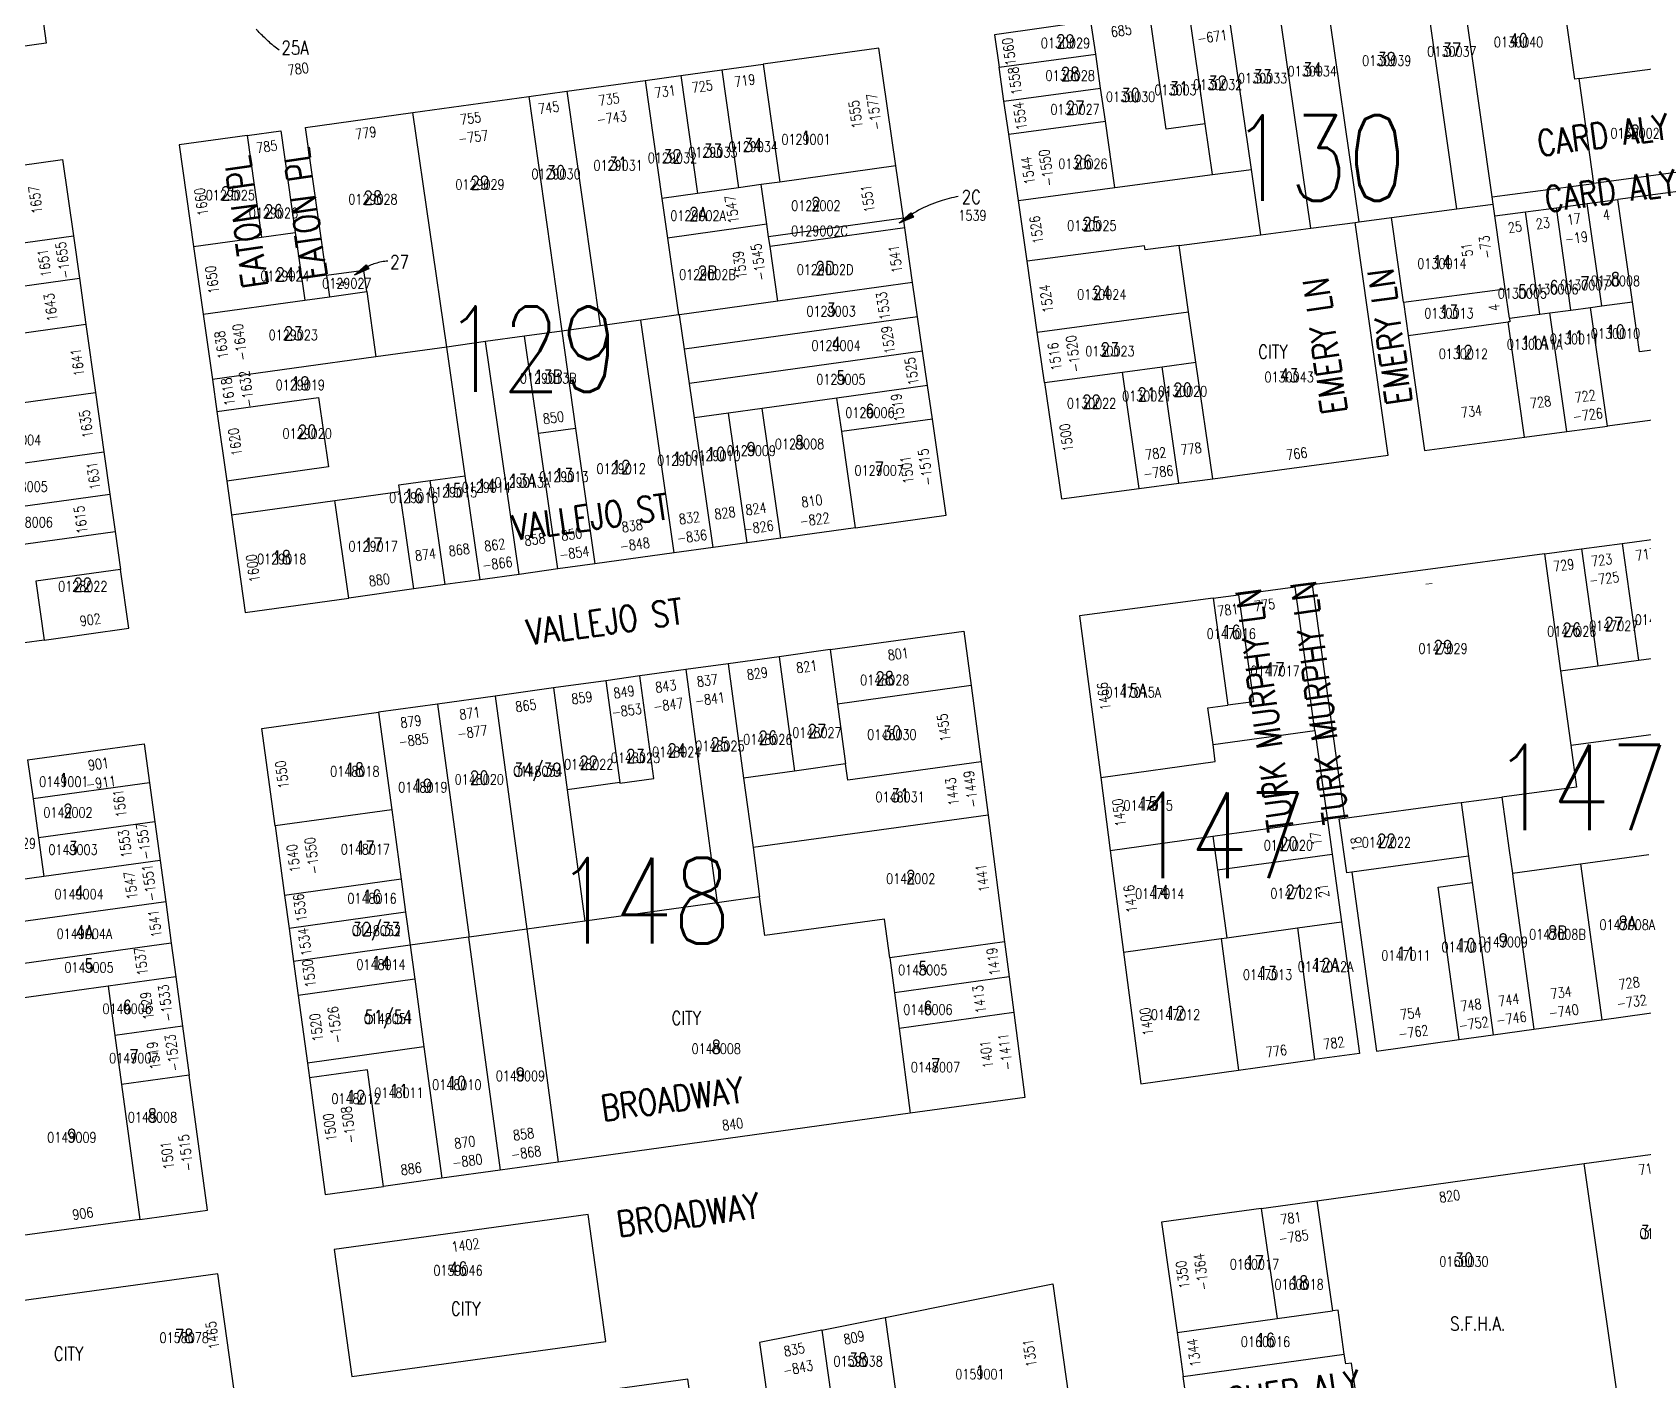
# Model space of a CAD drawing. Header units: feet. Extents: x 6006802 to 6013716, y 2117102 to 2120191.
# Drawn here: x 6009145 to 6010087, y 2118325 to 2119113 of the extents above; entities that cross this region are included whole.
import ezdxf
from ezdxf.enums import TextEntityAlignment as Align

# ---------------------------------------------------------------- set-up
doc = ezdxf.new("R2010")
doc.units = ezdxf.units.FT
doc.header["$LTSCALE"] = 100
doc.header["$MEASUREMENT"] = 0
doc.layers.get('0').update_dxf_attribs({"linetype": 'CONTINUOUS'})
for name, color, linetype in [('ADDRESS', 1, 'CONTINUOUS'), ('BLKLOT', 2, 'CONTINUOUS'), ('BLOCK_NUMBERS', 3, 'CONTINUOUS'), ('LEADER', 7, 'CONTINUOUS'), ('LOT_LINES', 4, 'CONTINUOUS'), ('LOT_NUMBERS', 7, 'CONTINUOUS'), ('ROW', 6, 'CONTINUOUS'), ('ST_NAME_IN_BLK', 7, 'CONTINUOUS'), ('ST_NAME_IN_ST', 6, 'CONTINUOUS')]:
    doc.layers.add(name, color=color, linetype=linetype)
doc.styles.add('ADDTXT', font='ROMANS.shx', dxfattribs={"width": 0.8, "height": 6})
doc.styles.add('BLKLOT', font='ROMANS.shx', dxfattribs={"width": 0.8, "height": 6})
doc.styles.add('BLOCK_NO', font='ROMANS.shx', dxfattribs={"width": 0.8, "height": 50})
doc.styles.add('LOT_NO', font='ROMANS.shx', dxfattribs={"width": 0.8, "height": 8})
doc.styles.add('SI', font='ROMANS.shx', dxfattribs={"width": 0.8, "height": 15})

# ---------------------------------------------------------------- blocks, each defined once
blk = doc.blocks.new('ARR')
for points in [[(0, 0), (1.5, -9), (-1.5, -9)], [(0, -1.22), (1.26, -8.8), (-1.26, -8.8)], [(0, -2.43), (1.03, -8.6), (-1.03, -8.6)], [(0, -3.65), (0.79, -8.4), (-0.79, -8.4)], [(0, -4.87), (0.56, -8.2), (-0.56, -8.2)], [(0, -6.08), (0.32, -8), (-0.32, -8)], [(0, -7.3), (0.08, -7.8), (-0.08, -7.8)]]:
    blk.add_lwpolyline(points, close=True)

msp = doc.modelspace()

# ---------------------------------------------------------------- linework, layer by layer
at = {"layer": 'LEADER'}
for points in [[(6009289.05, 2119102.78, -0.009738), (6009285.94, 2119105.02, -0.023532), (6009284.72, 2119106.04, -0.006198), (6009279.18, 2119111.2, -0.013251), (6009276.68, 2119113.71, -0.014604), (6009275.49, 2119115.05, -0.011946)], [(6009686.05, 2119017.12, 0.018129), (6009680.65, 2119015.98, 0.018129), (6009675.35, 2119014.45, 0.044816), (6009662.85, 2119009.06, 0.044816), (6009651.51, 2119001.53)], [(6009352.55, 2118979.35, 0.028611), (6009348.86, 2118978.88, 0.028611), (6009345.24, 2118977.98, 0.053849), (6009338.82, 2118975.21, 0.053849), (6009333.14, 2118971.13)]]:
    msp.add_lwpolyline(points, format="xyb", dxfattribs=at)
at = {"layer": 'LOT_LINES'}
for points in [[(6010048.94, 2119086.04), (6010046.46, 2119085.71), (6010036.19, 2119158.09)], [(6009977.44, 2119009.89), (6009957.96, 2119147.06)], [(6009998.16, 2119016.89), (6009979.25, 2119150.06)], [(6009892.2, 2118998.59), (6009872.52, 2119135.01)], [(6009920.46, 2119002.29), (6009900.74, 2119138.99)], [(6009830.43, 2119059.64), (6009820.62, 2119127.69)], [(6009857.43, 2119032.97), (6009843.31, 2119130.89)], [(6009766.39, 2119100.27), (6009763.6, 2119119.64)], [(6009830.43, 2119059.64), (6009807.6, 2119056.59), (6009797.81, 2119124.47)], [(6009709.89, 2119092.73), (6009766.39, 2119100.27)], [(6009769.25, 2119080.48), (6009766.39, 2119100.27)], [(6009523.84, 2119087.86), (6009533.58, 2119018.89)], [(6009547.87, 2119091.18), (6009557.6, 2119022.22)], [(6009571.89, 2119094.5), (6009581.62, 2119025.55)], [(6010048.94, 2119086.04), (6010125.76, 2119096.29)], [(6009457.23, 2119078.65), (6009476.58, 2118941.57)], [(6009503.04, 2119084.98), (6009512.78, 2119016)], [(6009712.74, 2119072.94), (6009769.25, 2119080.48)], [(6009772.03, 2119061.17), (6009769.25, 2119080.48)], [(6010057.63, 2119024.82), (6010048.94, 2119086.04)], [(6009434.94, 2119075.57), (6009454.29, 2118938.48)], [(6009386.94, 2118929.13), (6009367.17, 2119066.2)], [(6009715.53, 2119053.63), (6009772.03, 2119061.17)], [(6009777.63, 2119022.32), (6009772.03, 2119061.17)], [(6009834.71, 2119029.94), (6009830.43, 2119059.64)], [(6009270.26, 2119052.8), (6009278.64, 2118993.39)], [(6009649.52, 2119034.97), (6009581.62, 2119025.55)], [(6009834.71, 2119029.94), (6009857.43, 2119032.97)], [(6009862.95, 2118994.76), (6009857.43, 2119032.97)], [(6009557.6, 2119022.22), (6009533.58, 2119018.89)], [(6009570.77, 2119024.05), (6009557.6, 2119022.22)], [(6009581.62, 2119025.55), (6009570.77, 2119024.05)], [(6009574.11, 2119000.87), (6009570.77, 2119024.05)], [(6009721.13, 2119014.78), (6009777.63, 2119022.32)], [(6009777.63, 2119022.32), (6009834.71, 2119029.94)], [(6009533.58, 2119018.89), (6009512.78, 2119016)], [(6009512.78, 2119016), (6009516.05, 2118992.81)], [(6009977.44, 2119009.89), (6009998.75, 2119012.74)], [(6010062.26, 2118953.11), (6010053.75, 2119013.02)], [(6010080.1, 2118955.5), (6010071.6, 2119015.4)], [(6009653.92, 2119004.46), (6009575.17, 2118993.53)], [(6009939.27, 2119004.8), (6009977.44, 2119009.89)], [(6010005.78, 2118963.22), (6009999.73, 2119005.81)], [(6010026.08, 2118948.29), (6010017.57, 2119008.19)], [(6010044.17, 2118950.7), (6010035.66, 2119010.6)], [(6009032.52, 2118975.15), (6009168.71, 2118994.15)], [(6009239.02, 2118987.91), (6009278.64, 2118993.39)], [(6009278.64, 2118993.39), (6009298.45, 2118996.13)], [(6009574.11, 2119000.87), (6009516.05, 2118992.81)], [(6009575.17, 2118993.53), (6009574.11, 2119000.87)], [(6009575.99, 2118987.84), (6009575.17, 2118993.53)], [(6009654.74, 2118998.77), (6009575.99, 2118987.84)], [(6009815.1, 2118988.5), (6009862.95, 2118994.76)], [(6009862.95, 2118994.76), (6009892.2, 2118998.59)], [(6009892.2, 2118998.59), (6009917.96, 2119001.96)], [(6009516.05, 2118992.81), (6009522.39, 2118947.93)], [(6009580.58, 2118956), (6009575.99, 2118987.84)], [(6009815.1, 2118988.5), (6009795.26, 2118985.91), (6009794.91, 2118988.38), (6009726.24, 2118979.4)], [(6009820.7, 2118949.63), (6009815.1, 2118988.5)], [(6009110.79, 2118960.83), (6009172.2, 2118969.4)], [(6009340.2, 2118961.52), (6009338.45, 2118973.9), (6009316.66, 2118970.88)], [(6009659.33, 2118966.93), (6009580.58, 2118956)], [(6009176.02, 2118942.3), (6009114.62, 2118933.73), (6009110.79, 2118960.83)], [(6009244.61, 2118948.3), (6009304.04, 2118956.52)], [(6009318.41, 2118958.51), (6009340.2, 2118961.52)], [(6009340.2, 2118961.52), (6009345.58, 2118923.39)], [(6009580.58, 2118956), (6009523.13, 2118948.03)], [(6009946.3, 2118955.28), (6010005.78, 2118963.22)], [(6010008.24, 2118945.91), (6010005.78, 2118963.22)], [(6009062.76, 2118954.13), (6009072.19, 2118887.29), (6009181.63, 2118902.56)], [(6009522.39, 2118947.93), (6009500.35, 2118944.87)], [(6009523.13, 2118948.03), (6009522.39, 2118947.93)], [(6009526.04, 2118927.9), (6009523.13, 2118948.03)], [(6009662.23, 2118946.8), (6009526.04, 2118927.9)], [(6009732.23, 2118937.83), (6009820.7, 2118949.63)], [(6009824.95, 2118920.19), (6009820.7, 2118949.63)], [(6010008.24, 2118945.91), (6010026.08, 2118948.29)], [(6010026.08, 2118948.29), (6010031.87, 2118949.06)], [(6010031.87, 2118949.06), (6010044.17, 2118950.7)], [(6010041.71, 2118879.75), (6010031.87, 2118949.06)], [(6010044.17, 2118950.7), (6010055.68, 2118952.24)], [(6010055.68, 2118952.24), (6010062.26, 2118953.11)], [(6010065.52, 2118882.93), (6010055.68, 2118952.24)], [(6010062.26, 2118953.11), (6010080.1, 2118955.5)], [(6010148.68, 2118934.88), (6010084.25, 2118926.29), (6010080.1, 2118955.5)], [(6009454.29, 2118938.48), (6009432.34, 2118935.43)], [(6009476.58, 2118941.57), (6009454.29, 2118938.48)], [(6009454.29, 2118938.48), (6009462.33, 2118881.54)], [(6009500.35, 2118944.87), (6009476.58, 2118941.57)], [(6009519.98, 2118808.77), (6009500.35, 2118944.87)], [(6009949.05, 2118935.93), (6010007.41, 2118943.78)], [(6010008.24, 2118945.91), (6010008.52, 2118943.92), (6010007.41, 2118943.78)], [(6010016.97, 2118876.45), (6010007.41, 2118943.78)], [(6009386.94, 2118929.13), (6009345.58, 2118923.39)], [(6009409.64, 2118932.28), (6009386.94, 2118929.13)], [(6009397.79, 2118853.89), (6009386.94, 2118929.13)], [(6009432.34, 2118935.43), (6009409.64, 2118932.28)], [(6009429.27, 2118796.18), (6009409.64, 2118932.28)], [(6009440.54, 2118878.52), (6009432.34, 2118935.43)], [(6009528.94, 2118907.78), (6009526.04, 2118927.9)], [(6009345.58, 2118923.39), (6009250, 2118910.13)], [(6009665.14, 2118926.68), (6009528.94, 2118907.78)], [(6009805.12, 2118917.54), (6009824.95, 2118920.19)], [(6009834.77, 2118852.14), (6009824.95, 2118920.19)], [(6009736.48, 2118908.38), (6009781.95, 2118914.45)], [(6009781.95, 2118914.45), (6009805.12, 2118917.54)], [(6009791.77, 2118846.4), (6009781.95, 2118914.45)], [(6009814.94, 2118849.49), (6009805.12, 2118917.54)], [(6009252.64, 2118891.37), (6009312.08, 2118899.59), (6009317.81, 2118858.99), (6009258.37, 2118850.77)], [(6009531.84, 2118887.65), (6009528.94, 2118907.78)], [(6009615.05, 2118899.2), (6009571.46, 2118893.15)], [(6009668.04, 2118906.55), (6009615.05, 2118899.2)], [(6009617.87, 2118879.65), (6009615.05, 2118899.2)], [(6009551.65, 2118890.4), (6009531.84, 2118887.65)], [(6009571.46, 2118893.15), (6009551.65, 2118890.4)], [(6009562.57, 2118814.68), (6009551.65, 2118890.4)], [(6009582.38, 2118817.43), (6009571.46, 2118893.15)], [(6009462.33, 2118881.54), (6009440.54, 2118878.52)], [(6009462.33, 2118881.54), (6009473.51, 2118802.32)], [(6009542.76, 2118811.94), (6009531.84, 2118887.65)], [(6009670.86, 2118887), (6009617.87, 2118879.65)], [(6009451.97, 2118799.34), (6009440.54, 2118878.52)], [(6009625.97, 2118823.48), (6009617.87, 2118879.65)], [(6009102.34, 2118856.16), (6009186.52, 2118867.9)], [(6009377.23, 2118851.05), (6009397.79, 2118853.89)], [(6009406.57, 2118793.03), (6009397.79, 2118853.89)], [(6009123.76, 2118811.69), (6009120.69, 2118833.48), (6009190.02, 2118843.15)], [(6009321.59, 2118839.32), (6009359.52, 2118844.56)], [(6009359.52, 2118844.56), (6009358.95, 2118848.52), (6009377.23, 2118851.05)], [(6009367.73, 2118787.65), (6009359.52, 2118844.56)], [(6009386.01, 2118790.18), (6009377.23, 2118851.05)], [(6009261.17, 2118830.97), (6009321.59, 2118839.32)], [(6009329.8, 2118782.38), (6009321.59, 2118839.32)], [(6009123.76, 2118811.69), (6009193.09, 2118821.36)], [(6010028.64, 2118808.14), (6010038.04, 2118739.89)], [(6010050.44, 2118811.05), (6010059.85, 2118742.8)], [(6010074.23, 2118814.23), (6010083.64, 2118745.97)], [(6009196.24, 2118799.09), (6009146.72, 2118792.18), (6009151.57, 2118757.82)], [(6009835.05, 2118782.31), (6009843.68, 2118719.7)], [(6009849.92, 2118784.29), (6009858.53, 2118721.76), (6009843.68, 2118719.7)], [(6009611.07, 2118752.22), (6009615.39, 2118720.31)], [(6010083.64, 2118745.97), (6010109.41, 2118749.41)], [(6009526.68, 2118740.51), (6009545.15, 2118604.25)], [(6009551.44, 2118743.94), (6009560.51, 2118677.05)], [(6009581.25, 2118748.08), (6009590.32, 2118681.19)], [(6010038.04, 2118739.89), (6010059.85, 2118742.8)], [(6010038.04, 2118739.89), (6010044.04, 2118696.3)], [(6010059.85, 2118742.8), (6010083.64, 2118745.97)], [(6009449.32, 2118729.77), (6009457.38, 2118670.31)], [(6009480.02, 2118734.03), (6009488.08, 2118674.58)], [(6009488.08, 2118674.58), (6009488.15, 2118674.08), (6009507.96, 2118676.83), (6009499.83, 2118736.78)], [(6009693.49, 2118731.15), (6009615.39, 2118720.31)], [(6009381.57, 2118720.37), (6009400.04, 2118584.11)], [(6009415.24, 2118725.04), (6009433.72, 2118588.79)], [(6009615.39, 2118720.31), (6009620.14, 2118685.33)], [(6009347.1, 2118715.59), (6009354.82, 2118658.61)], [(6009834.94, 2118696.68), (6009831.97, 2118718.08), (6009843.68, 2118719.7)], [(6010044.04, 2118696.3), (6010180.44, 2118714.5)], [(6009834.94, 2118696.68), (6009894.56, 2118704.95)], [(6009769.27, 2118677.48), (6009836.23, 2118686.77), (6009834.94, 2118696.68)], [(6010044.04, 2118696.3), (6010047.41, 2118671.83), (6010003.8, 2118666.01)], [(6009141.92, 2118687.69), (6009145.1, 2118664.94)], [(6009620.14, 2118685.33), (6009590.32, 2118681.19)], [(6009699.32, 2118686.63), (6009621.43, 2118675.82), (6009620.14, 2118685.33)], [(6009213.24, 2118674.35), (6009145.1, 2118664.94)], [(6009488.08, 2118674.58), (6009457.38, 2118670.31)], [(6009590.32, 2118681.19), (6009560.51, 2118677.05)], [(6009560.51, 2118677.05), (6009566.02, 2118636.43)], [(6009145.1, 2118664.94), (6009148.29, 2118642.19)], [(6009457.38, 2118670.31), (6009467.79, 2118593.52)], [(6009980.01, 2118662.83), (6010003.8, 2118666.01)], [(6010003.8, 2118666.01), (6010008.11, 2118634.71), (6010009.94, 2118621.41)], [(6009354.82, 2118658.61), (6009286.67, 2118649.15)], [(6009354.82, 2118658.61), (6009360.33, 2118617.98)], [(6009703.4, 2118655.49), (6009566.02, 2118636.43)], [(6009911.72, 2118653.72), (6009977.93, 2118662.56), (6009980.01, 2118662.83)], [(6009980.01, 2118662.83), (6009984.34, 2118631.42)], [(6009216.33, 2118651.59), (6009148.29, 2118642.19)], [(6009834.84, 2118643.16), (6009901.8, 2118652.45)], [(6009148.29, 2118642.19), (6009151.46, 2118619.55)], [(6009566.02, 2118636.43), (6009569.91, 2118607.69)], [(6009774.86, 2118634.84), (6009834.84, 2118643.16)], [(6009834.84, 2118643.16), (6009837.57, 2118623.35)], [(6009219.4, 2118628.93), (6009151.46, 2118619.55)], [(6009837.57, 2118623.35), (6009904.53, 2118632.64)], [(6009984.34, 2118631.42), (6009916.08, 2118622.02)], [(6009984.34, 2118631.42), (6009986.46, 2118615.98)], [(6010009.94, 2118621.41), (6010049.76, 2118626.94)], [(6010049.76, 2118626.94), (6010089.78, 2118632.49)], [(6010049.76, 2118626.94), (6010062.32, 2118535.8)], [(6009151.46, 2118619.55), (6009120.46, 2118615.27)], [(6009360.33, 2118617.98), (6009292.18, 2118608.52)], [(6009360.33, 2118617.98), (6009362.95, 2118598.65)], [(6009837.57, 2118623.35), (6009843.02, 2118583.72)], [(6010009.94, 2118621.41), (6010010.24, 2118619.26), (6010022.5, 2118530.27)], [(6009569.91, 2118607.69), (6009545.15, 2118604.25)], [(6009645.95, 2118572), (6009642.98, 2118594.69), (6009572.99, 2118584.98), (6009569.91, 2118607.69)], [(6009978.91, 2118524.23), (6009966.65, 2118613.25), (6009986.46, 2118615.98)], [(6009986.46, 2118615.98), (6009998.72, 2118526.98)], [(6009222.68, 2118604.72), (6009123.85, 2118591.07)], [(6009362.95, 2118598.65), (6009294.8, 2118589.2)], [(6009362.95, 2118598.65), (6009365.57, 2118579.33)], [(6009545.15, 2118604.25), (6009467.79, 2118593.52)], [(6009433.72, 2118588.79), (6009400.04, 2118584.11)], [(6009467.79, 2118593.52), (6009433.72, 2118588.79)], [(6009433.72, 2118588.79), (6009452.19, 2118452.53)], [(6009843.02, 2118583.72), (6009884.28, 2118589.45)], [(6009884.28, 2118589.45), (6009909.98, 2118593.01)], [(6009884.28, 2118589.45), (6009894.35, 2118512.5)], [(6009225.95, 2118580.64), (6009127.22, 2118567.01)], [(6009365.57, 2118579.33), (6009297.42, 2118569.87)], [(6009399.64, 2118584.06), (6009365.57, 2118579.33)], [(6009365.57, 2118579.33), (6009368.26, 2118559.51)], [(6009400.04, 2118584.11), (6009399.64, 2118584.06)], [(6009399.64, 2118584.06), (6009418.12, 2118447.81)], [(6009713.11, 2118581.32), (6009645.95, 2118572)], [(6009782.65, 2118575.35), (6009839.7, 2118583.26)], [(6009839.7, 2118583.26), (6009843.02, 2118583.72)], [(6009839.7, 2118583.26), (6009849.78, 2118506.32)], [(6009645.95, 2118572), (6009648.64, 2118551.48)], [(6009228.63, 2118560.86), (6009189.01, 2118555.39)], [(6009715.8, 2118560.8), (6009648.64, 2118551.48)], [(6009189.01, 2118555.39), (6009129.99, 2118547.24)], [(6009189.01, 2118555.39), (6009192.9, 2118526.65)], [(6009368.26, 2118559.51), (6009300.11, 2118550.06)], [(6009368.26, 2118559.51), (6009373.63, 2118519.88)], [(6009648.64, 2118551.48), (6009651.37, 2118530.65)], [(6009232.53, 2118532.12), (6009192.9, 2118526.65)], [(6009718.53, 2118539.97), (6009651.37, 2118530.65)], [(6009192.9, 2118526.65), (6009196.8, 2118497.91)], [(6009651.37, 2118530.65), (6009657.86, 2118481.08)], [(6009373.63, 2118519.88), (6009305.48, 2118510.42)], [(6009373.63, 2118519.88), (6009384.04, 2118443.08)], [(6009349.97, 2118438.35), (6009340.73, 2118506.53), (6009306.65, 2118501.8)], [(6009236.42, 2118503.38), (6009196.8, 2118497.91)], [(6009196.8, 2118497.91), (6009207.5, 2118419.01)], [(6010140.89, 2118289.34), (6010076.51, 2118280.41), (6010051.94, 2118451.65)], [(6009895.57, 2118429.96), (6009904.75, 2118365.61)], [(6009863.18, 2118425.47), (6009872.36, 2118361.12)], [(6009872.36, 2118361.12), (6009904.75, 2118365.61)], [(6009911.68, 2118340.33), (6009908.01, 2118366.07), (6009904.75, 2118365.61)], [(6009606.19, 2118354.34), (6009613.5, 2118303.07)], [(6009643.22, 2118361.75), (6009651.7, 2118302.26)], [(6009813.91, 2118353.02), (6009872.36, 2118361.12)], [(6009817.58, 2118327.28), (6009911.68, 2118340.33)], [(6009921.66, 2118295.14), (6009915.97, 2118335.07), (6009912.5, 2118334.59), (6009911.68, 2118340.33)]]:
    msp.add_lwpolyline(points, dxfattribs=at)
at = {"layer": 'ROW'}
for points in [[(6009148.17, 2119140.85), (6009152.83, 2119106.79), (6009105.07, 2119100.13)], [(6009763.6, 2119119.64), (6009707.16, 2119111.68), (6009709.89, 2119092.73)], [(6009649.52, 2119034.97), (6009639.58, 2119103.86), (6009571.89, 2119094.5)], [(6009503.04, 2119084.98), (6009523.84, 2119087.86)], [(6009523.84, 2119087.86), (6009547.87, 2119091.18)], [(6009547.87, 2119091.18), (6009571.89, 2119094.5)], [(6009712.74, 2119072.94), (6009709.89, 2119092.73)], [(6010125.76, 2119096.29), (6010134.45, 2119035.07), (6010057.63, 2119024.82)], [(6009434.94, 2119075.57), (6009457.23, 2119078.65)], [(6009457.23, 2119078.65), (6009503.04, 2119084.98)], [(6009367.17, 2119066.2), (6009434.94, 2119075.57)], [(6009715.53, 2119053.63), (6009712.74, 2119072.94)], [(6009316.66, 2118970.88), (6009304.43, 2119057.53), (6009367.17, 2119066.2)], [(6009270.26, 2119052.8), (6009230.63, 2119047.32), (6009239.02, 2118987.91)], [(6009270.26, 2119052.8), (6009290.07, 2119055.54), (6009298.45, 2118996.13)], [(6009721.13, 2119014.78), (6009715.53, 2119053.63)], [(6009026.23, 2119019.71), (6009162.42, 2119038.71), (6009168.71, 2118994.15)], [(6009653.92, 2119004.46), (6009649.52, 2119034.97)], [(6009998.16, 2119016.89), (6010057.63, 2119024.82)], [(6010148.68, 2118934.88), (6010136.03, 2119023.99), (6010071.6, 2119015.4)], [(6009726.24, 2118979.4), (6009721.13, 2119014.78)], [(6009998.75, 2119012.74), (6009998.16, 2119016.89)], [(6009999.73, 2119005.81), (6009998.75, 2119012.74)], [(6010035.66, 2119010.6), (6010053.75, 2119013.02)], [(6010053.75, 2119013.02), (6010071.6, 2119015.4)], [(6009654.74, 2118998.77), (6009653.92, 2119004.46)], [(6009920.46, 2119002.29), (6009939.27, 2119004.8)], [(6009946.3, 2118955.28), (6009939.27, 2119004.8)], [(6009999.73, 2119005.81), (6010017.57, 2119008.19)], [(6010017.57, 2119008.19), (6010035.66, 2119010.6)], [(6009168.71, 2118994.15), (6009172.2, 2118969.4)], [(6009298.45, 2118996.13), (6009304.04, 2118956.52)], [(6009659.33, 2118966.93), (6009654.74, 2118998.77)], [(6009834.77, 2118852.14), (6009937.29, 2118865.82), (6009917.96, 2119001.96)], [(6009917.96, 2119001.96), (6009920.46, 2119002.29)], [(6009239.02, 2118987.91), (6009244.61, 2118948.3)], [(6009732.23, 2118937.83), (6009726.24, 2118979.4)], [(6009172.2, 2118969.4), (6009176.02, 2118942.3)], [(6009316.66, 2118970.88), (6009318.41, 2118958.51)], [(6009662.23, 2118946.8), (6009659.33, 2118966.93)], [(6009304.04, 2118956.52), (6009318.41, 2118958.51)], [(6009244.61, 2118948.3), (6009250, 2118910.13)], [(6009665.14, 2118926.68), (6009662.23, 2118946.8)], [(6009946.3, 2118955.28), (6009949.05, 2118935.93)], [(6009176.02, 2118942.3), (6009181.63, 2118902.56)], [(6009736.48, 2118908.38), (6009732.23, 2118937.83)], [(6009949.05, 2118935.93), (6009958.6, 2118868.66), (6010016.97, 2118876.45)], [(6010148.68, 2118934.88), (6010154.37, 2118894.79), (6010065.52, 2118882.93)], [(6009668.04, 2118906.55), (6009665.14, 2118926.68)], [(6009250, 2118910.13), (6009252.64, 2118891.37)], [(6009181.63, 2118902.56), (6009186.52, 2118867.9)], [(6009670.86, 2118887), (6009668.04, 2118906.55)], [(6009736.48, 2118908.38), (6009746.29, 2118840.33), (6009791.77, 2118846.4)], [(6009252.64, 2118891.37), (6009258.37, 2118850.77)], [(6009625.97, 2118823.48), (6009678.96, 2118830.84), (6009670.86, 2118887)], [(6010041.71, 2118879.75), (6010065.52, 2118882.93)], [(6010016.97, 2118876.45), (6010041.71, 2118879.75)], [(6009186.52, 2118867.9), (6009190.02, 2118843.15)], [(6009814.94, 2118849.49), (6009834.77, 2118852.14)], [(6009190.02, 2118843.15), (6009193.09, 2118821.36)], [(6009258.37, 2118850.77), (6009261.17, 2118830.97)], [(6009791.77, 2118846.4), (6009814.94, 2118849.49)], [(6009261.17, 2118830.97), (6009269.21, 2118773.97), (6009329.8, 2118782.38)], [(6009193.09, 2118821.36), (6009196.24, 2118799.09)], [(6009562.57, 2118814.68), (6009542.76, 2118811.94)], [(6009582.38, 2118817.43), (6009562.57, 2118814.68)], [(6009625.97, 2118823.48), (6009582.38, 2118817.43)], [(6010074.23, 2118814.23), (6010100.01, 2118817.67)], [(6009519.98, 2118808.77), (6009473.51, 2118802.32)], [(6009542.76, 2118811.94), (6009519.98, 2118808.77)], [(6010028.64, 2118808.14), (6009959.15, 2118798.87), (6009892.94, 2118790.03), (6009911.72, 2118653.72)], [(6010028.64, 2118808.14), (6010050.44, 2118811.05)], [(6010050.44, 2118811.05), (6010074.23, 2118814.23)], [(6009151.57, 2118757.82), (6009201.1, 2118764.66), (6009196.24, 2118799.09)], [(6009429.27, 2118796.18), (6009406.57, 2118793.03)], [(6009451.97, 2118799.34), (6009429.27, 2118796.18)], [(6009473.51, 2118802.32), (6009451.97, 2118799.34)], [(6009367.73, 2118787.65), (6009329.8, 2118782.38)], [(6009386.01, 2118790.18), (6009367.73, 2118787.65)], [(6009406.57, 2118793.03), (6009386.01, 2118790.18)], [(6009894.56, 2118704.95), (6009883.03, 2118788.71), (6009849.92, 2118784.29)], [(6009835.05, 2118782.31), (6009756.91, 2118771.88), (6009769.27, 2118677.48)], [(6009835.05, 2118782.31), (6009849.92, 2118784.29)], [(6009151.57, 2118757.82), (6009116.9, 2118753.03)], [(6009611.07, 2118752.22), (6009689.31, 2118763.07), (6009693.49, 2118731.15)], [(6009611.07, 2118752.22), (6009581.25, 2118748.08)], [(6009526.68, 2118740.51), (6009499.83, 2118736.78)], [(6009551.44, 2118743.94), (6009526.68, 2118740.51)], [(6009581.25, 2118748.08), (6009551.44, 2118743.94)], [(6009449.32, 2118729.77), (6009415.24, 2118725.04)], [(6009480.02, 2118734.03), (6009449.32, 2118729.77)], [(6009499.83, 2118736.78), (6009480.02, 2118734.03)], [(6009693.49, 2118731.15), (6009699.32, 2118686.63)], [(6009381.57, 2118720.37), (6009347.1, 2118715.59)], [(6009415.24, 2118725.04), (6009381.57, 2118720.37)], [(6009286.67, 2118649.15), (6009278.95, 2118706.13), (6009347.1, 2118715.59)], [(6009894.56, 2118704.95), (6009901.8, 2118652.45)], [(6009141.92, 2118687.69), (6009210.16, 2118697.11), (6009213.24, 2118674.35)], [(6009699.32, 2118686.63), (6009703.4, 2118655.49)], [(6009213.24, 2118674.35), (6009216.33, 2118651.59)], [(6009769.27, 2118677.48), (6009774.86, 2118634.84)], [(6009703.4, 2118655.49), (6009713.11, 2118581.32)], [(6009216.33, 2118651.59), (6009219.4, 2118628.93)], [(6009286.67, 2118649.15), (6009292.18, 2118608.52)], [(6009901.8, 2118652.45), (6009904.53, 2118632.64)], [(6009916.08, 2118622.02), (6009913.11, 2118621.62), (6009908.74, 2118653.32), (6009911.72, 2118653.72)], [(6009219.4, 2118628.93), (6009222.68, 2118604.72)], [(6009774.86, 2118634.84), (6009782.65, 2118575.35)], [(6009904.53, 2118632.64), (6009909.98, 2118593.01)], [(6009916.08, 2118622.02), (6009930.48, 2118517.51), (6009978.91, 2118524.23)], [(6009292.18, 2118608.52), (6009294.8, 2118589.2)], [(6009222.68, 2118604.72), (6009225.95, 2118580.64)], [(6009294.8, 2118589.2), (6009297.42, 2118569.87)], [(6009909.98, 2118593.01), (6009920.57, 2118516.14), (6009894.35, 2118512.5)], [(6009225.95, 2118580.64), (6009228.63, 2118560.86)], [(6009713.11, 2118581.32), (6009715.8, 2118560.8)], [(6009297.42, 2118569.87), (6009300.11, 2118550.06)], [(6009782.65, 2118575.35), (6009792.72, 2118498.4), (6009849.78, 2118506.32)], [(6009228.63, 2118560.86), (6009232.53, 2118532.12)], [(6009715.8, 2118560.8), (6009718.53, 2118539.97)], [(6009300.11, 2118550.06), (6009305.48, 2118510.42)], [(6010062.32, 2118535.8), (6010102.33, 2118541.35)], [(6009232.53, 2118532.12), (6009236.42, 2118503.38)], [(6009718.53, 2118539.97), (6009725.02, 2118490.39), (6009657.86, 2118481.08)], [(6010022.5, 2118530.27), (6010062.32, 2118535.8)], [(6009978.91, 2118524.23), (6009998.72, 2118526.98)], [(6009998.72, 2118526.98), (6010022.5, 2118530.27)], [(6009305.48, 2118510.42), (6009306.65, 2118501.8)], [(6009849.78, 2118506.32), (6009894.35, 2118512.5)], [(6009207.5, 2118419.01), (6009247.12, 2118424.46), (6009236.42, 2118503.38)], [(6009306.65, 2118501.8), (6009315.89, 2118433.62), (6009349.97, 2118438.35)], [(6009657.86, 2118481.08), (6009452.19, 2118452.53)], [(6010051.94, 2118451.65), (6010116.32, 2118460.59), (6010140.89, 2118289.34)], [(6009418.12, 2118447.81), (6009384.04, 2118443.08)], [(6009452.19, 2118452.53), (6009418.12, 2118447.81)], [(6009895.57, 2118429.96), (6010051.94, 2118451.65)], [(6009384.04, 2118443.08), (6009349.97, 2118438.35)], [(6009863.18, 2118425.47), (6009895.57, 2118429.96)], [(6009207.5, 2118419.01), (6009134.68, 2118408.99)], [(6009863.18, 2118425.47), (6009804.74, 2118417.37), (6009813.91, 2118353.02)], [(6009262.41, 2118320.45), (6009253.13, 2118387.2), (6009085.75, 2118364.17), (6009094.95, 2118298.08)], [(6009643.22, 2118361.75), (6009741.22, 2118381.39), (6009750.53, 2118316.09)], [(6009606.19, 2118354.34), (6009569.86, 2118347.06), (6009576.87, 2118297.85)], [(6009606.19, 2118354.34), (6009643.22, 2118361.75)], [(6009813.91, 2118353.02), (6009817.58, 2118327.28)], [(6009529.5, 2118314.81), (6009527.95, 2118325.7), (6009472.48, 2118318.01)], [(6009910.51, 2118293.22), (6009824.14, 2118281.24), (6009817.58, 2118327.28)]]:
    msp.add_lwpolyline(points, dxfattribs=at)
msp.add_lwpolyline([(6009469.64, 2118422.02), (6009321.07, 2118401.4), (6009331.4, 2118327.12), (6009479.98, 2118347.73)], close=True, dxfattribs=at)

# ---------------------------------------------------------------- block references
at = {"layer": 'LEADER'}
for p, rotation in [((6009651.51, 2119001.53), 122.5871981741128), ((6009333.14, 2118971.13), 122.788056260086)]:
    msp.add_blockref('ARR', p, dxfattribs=dict(at, rotation=rotation))

# ---------------------------------------------------------------- texts
at = {"layer": 'ADDRESS', "style": 'ADDTXT', "width": 0.8}
for s, rotation, p in [('685', 8.02887, (6009781.7, 2119111.09)), ('1560', 98.2076, (6009718.67, 2119102.2)), ('-671', 8.02887, (6009834.92, 2119107.49)), ('780', 7.87146, (6009300.54, 2119088.73)), ('719', 7.87146, (6009561.65, 2119081.98)), ('1558', 98.2076, (6009722.09, 2119085.17)), ('731', 7.87146, (6009515.02, 2119075.54)), ('725', 7.87146, (6009536.76, 2119078.54)), ('745', 7.87146, (6009447.01, 2119066.13)), ('735', 7.87146, (6009482.28, 2119071.01)), ('1555', 98.2076, (6009628.94, 2119065.57)), ('-1577', 98.2076, (6009639.82, 2119067.15)), ('1554', 98.2076, (6009725.07, 2119064.54)), ('755', 7.87146, (6009401.34, 2119059.82)), ('-743', 7.87146, (6009483.79, 2119060.11)), ('785', 7.87146, (6009282.23, 2119043.35)), ('779', 7.87146, (6009340.09, 2119051.35)), ('-757', 7.87146, (6009402.85, 2119048.92)), ('-1550', 98.2076, (6009740.55, 2119034.26)), ('1544', 98.2076, (6009729.66, 2119032.69)), ('1657', 98.03383, (6009149.52, 2119015.62)), ('1551', 98.2076, (6009636.04, 2119016.35)), ('1660', 98.03383, (6009246.39, 2119014.42)), ('1547', 98.2076, (6009556.63, 2119009.99)), ('1526', 98.2076, (6009734.66, 2118998.06)), ('23', 7.60088, (6010028.17, 2118998.5)), ('17', 7.60088, (6010046.3, 2119000.92)), ('4', 7.60088, (6010065.28, 2119003.46)), ('-73', 98.08079, (6009997.22, 2118987.9)), ('25', 7.60088, (6010011.85, 2118996.33)), ('-19', 7.60088, (6010047.76, 2118990.02)), ('1651', 98.03383, (6009154.73, 2118978.69)), ('-1655', 98.03383, (6009165.62, 2118980.22)), ('1539', 98.2076, (6009561.3, 2118977.61)), ('-1545', 98.2076, (6009572.19, 2118979.18)), ('1541', 98.2076, (6009652.25, 2118981)), ('51', 98.08079, (6009986.33, 2118986.36)), ('1650', 98.03383, (6009252.81, 2118968.91)), ('4', 98.03383, (6009328.38, 2118966.52)), ('1524', 98.2076, (6009740.47, 2118957.77)), ('1643', 98.03383, (6009158.39, 2118952.74)), ('1533', 98.2076, (6009645.09, 2118953.62)), ('4', 98.08079, (6010002.23, 2118952.66)), ('1638', 98.03383, (6009258.19, 2118930.77)), ('-1640', 98.03383, (6009269.08, 2118932.31)), ('1529', 98.2076, (6009647.96, 2118933.71)), ('1516', 98.2076, (6009745.34, 2118923.99)), ('-1520', 98.2076, (6009756.23, 2118925.56)), ('1641', 98.03383, (6009174.04, 2118920.6)), ('1525', 98.2076, (6009661.72, 2118915.37)), ('1618', 98.03383, (6009262.06, 2118903.37)), ('-1632', 98.03383, (6009272.95, 2118904.91)), ('1519', 98.2076, (6009653.66, 2118894.14)), ('728', 7.60088, (6010026.83, 2118893.91)), ('722', 7.60088, (6010052.93, 2118897.39)), ('1635', 98.03383, (6009179.13, 2118884.51)), ('850', 7.90047, (6009449.75, 2118884.84)), ('734', 7.60088, (6009986.45, 2118888.52)), ('-726', 7.60088, (6010054.38, 2118886.49)), ('1620', 98.03383, (6009266.2, 2118874.04)), ('1500', 98.2076, (6009752.18, 2118876.57)), ('778', 7.60088, (6009822.53, 2118866.64)), ('1501', 97.90047, (6009658.91, 2118857.76)), ('-1515', 97.90047, (6009669.81, 2118859.27)), ('782', 7.60088, (6009801.85, 2118863.89)), ('766', 7.60088, (6009884.31, 2118863.79)), ('1631', 98.03383, (6009183.41, 2118854.22)), ('-786', 7.60088, (6009803.31, 2118852.98)), ('810', 7.90047, (6009600.89, 2118836.15)), ('1615', 98.03383, (6009175.92, 2118828.54)), ('828', 7.90047, (6009550.04, 2118829.1)), ('824', 7.90047, (6009568.16, 2118831.61)), ('838', 7.90047, (6009495.8, 2118821.57)), ('832', 7.90047, (6009529.26, 2118826.21)), ('-826', 7.90047, (6009569.67, 2118820.72)), ('-822', 7.90047, (6009602.4, 2118825.26)), ('862', 7.90047, (6009415.47, 2118810.42)), ('858', 7.90047, (6009438.9, 2118813.68)), ('850', 7.90047, (6009460.4, 2118816.66)), ('-848', 7.90047, (6009497.31, 2118810.68)), ('-836', 7.90047, (6009530.77, 2118815.32)), ('1600', 98.25298, (6009276.61, 2118800.24)), ('874', 7.90047, (6009375, 2118804.81)), ('868', 7.90047, (6009394.69, 2118807.54)), ('-866', 7.90047, (6009416.98, 2118799.53)), ('-854', 7.90047, (6009461.91, 2118805.76)), ('729', 7.60088, (6010040.39, 2118798.61)), ('723', 7.60088, (6010062.57, 2118801.57)), ('717', 7.60088, (6010088.49, 2118805.03)), ('880', 7.90047, (6009348, 2118789.96)), ('-725', 7.60088, (6010064.02, 2118790.67)), ('-', 7.60088, (6009961.62, 2118788.1)), ('781', 7.60088, (6009844.05, 2118772.41)), ('775', 7.60088, (6009865.48, 2118775.27)), ('902', 7.8608, (6009178.99, 2118766.65)), ('801', 7.90047, (6009651.37, 2118746.7)), ('829', 7.90047, (6009568.95, 2118735.27)), ('821', 7.90047, (6009597.85, 2118739.28)), ('849', 7.90047, (6009491.03, 2118724.45)), ('843', 7.90047, (6009515.43, 2118727.84)), ('837', 7.90047, (6009539.73, 2118731.21)), ('1466', 97.46011, (6009774.1, 2118725.33)), ('865', 7.90047, (6009433.66, 2118716.49)), ('859', 7.90047, (6009466.41, 2118721.04)), ('-853', 7.90047, (6009492.54, 2118713.56)), ('-847', 7.90047, (6009516.94, 2118716.94)), ('-841', 7.90047, (6009541.25, 2118720.32)), ('879', 7.90047, (6009366.44, 2118707.16)), ('871', 7.90047, (6009400.9, 2118711.95)), ('1455', 97.46011, (6009680.52, 2118706.98)), ('-885', 7.90047, (6009367.95, 2118696.27)), ('-877', 7.90047, (6009402.42, 2118701.05)), ('901', 7.8608, (6009183.81, 2118682.37)), ('1550', 97.72102, (6009293.66, 2118679.53)), ('-911', 7.8608, (6009185.32, 2118671.47)), ('1443', 97.46011, (6009685.42, 2118669.6)), ('-1449', 97.46011, (6009696.32, 2118671.03)), ('1561', 97.72102, (6009198.67, 2118662.77)), ('1450', 97.46011, (6009783.01, 2118657.32)), ('1553', 97.72102, (6009201.87, 2118639.12)), ('-1557', 97.72102, (6009212.77, 2118640.6)), ('17', 97.8429, (6009898.17, 2118642.13)), ('1540', 97.72102, (6009300.29, 2118630.62)), ('-1550', 97.72102, (6009311.19, 2118632.1)), ('18', 97.8429, (6009921.82, 2118638.96)), ('1547', 97.72102, (6009205.18, 2118614.71)), ('-1551', 97.72102, (6009216.08, 2118616.19)), ('1441', 97.46011, (6009703.12, 2118619.08)), ('1536', 97.72102, (6009304.22, 2118601.61)), ('1416', 97.46011, (6009789.61, 2118606.88)), ('21', 97.8429, (6009902.37, 2118611.63)), ('1541', 97.72102, (6009219.3, 2118592.44)), ('1534', 97.72102, (6009306.92, 2118581.71)), ('1537', 97.72102, (6009211.2, 2118570.3)), ('1530', 97.72102, (6009309.41, 2118563.3)), ('1419', 97.46011, (6009709.52, 2118570.24)), ('728', 7.8971, (6010078.65, 2118554.22)), ('1529', 97.72102, (6009214.71, 2118544.4)), ('-1533', 97.72102, (6009225.61, 2118545.88)), ('1413', 97.46011, (6009701.32, 2118548.15)), ('744', 7.8971, (6010008.33, 2118544.46)), ('734', 7.8971, (6010038.84, 2118548.69)), ('-1526', 97.72102, (6009324.6, 2118533.19)), ('1400', 97.46011, (6009799.01, 2118535.12)), ('754', 7.8971, (6009950.96, 2118536.51)), ('748', 7.8971, (6009986.17, 2118541.39)), ('-740', 7.8971, (6010040.35, 2118537.8)), ('-732', 7.8971, (6010080.16, 2118543.32)), ('1520', 97.72102, (6009313.7, 2118531.71)), ('-762', 7.8971, (6009952.47, 2118525.61)), ('-752', 7.8971, (6009987.68, 2118530.49)), ('-746', 7.8971, (6010009.84, 2118533.57)), ('1519', 97.72102, (6009218.66, 2118515.29)), ('-1523', 97.72102, (6009229.56, 2118516.77)), ('1401', 97.46011, (6009705.53, 2118516.02)), ('-1411', 97.46011, (6009716.43, 2118517.45)), ('782', 7.8971, (6009906.02, 2118519.17)), ('776', 7.8971, (6009872.41, 2118514.5)), ('-1508', 97.72102, (6009332.52, 2118474.77)), ('1500', 97.72102, (6009321.62, 2118473.29)), ('840', 7.90047, (6009554.54, 2118471.78)), ('-1515', 97.72102, (6009237.48, 2118458.37)), ('870', 7.90047, (6009397.93, 2118461.16)), ('858', 7.90047, (6009432.29, 2118465.93)), ('1501', 97.72102, (6009226.58, 2118456.89)), ('-880', 7.90047, (6009399.45, 2118450.26)), ('-868', 7.90047, (6009433.8, 2118455.03)), ('886', 7.90047, (6009366.59, 2118445.7)), ('717', 7.8971, (6010090.24, 2118445.86)), ('820', 7.8971, (6009973.7, 2118429.7)), ('906', 7.83175, (6009174.62, 2118419.53)), ('781', 7.8971, (6009880.92, 2118416.83)), ('-785', 7.8971, (6009882.43, 2118405.93)), ('1402', 7.90047, (6009398.36, 2118401.02)), ('1350', 98.11199, (6009820.16, 2118387.18)), ('-1364', 98.11199, (6009831.05, 2118388.73)), ('1465', 97.91983, (6009253.01, 2118351.75)), ('809', 11.32781, (6009625.69, 2118347.02)), ('835', 11.32781, (6009590.75, 2118340.02)), ('1351', 98.11199, (6009730.77, 2118341.36)), ('1344', 98.11199, (6009826.67, 2118341.5)), ('-843', 11.32781, (6009592.91, 2118329.24))]:
    msp.add_text(s, height=6, rotation=rotation, dxfattribs=at).set_placement(p, align=Align.CENTER)
msp.add_text('1539', height=6, dxfattribs=at).set_placement((6009694.3, 2119003.09), align=Align.CENTER)
at = {"layer": 'BLKLOT', "style": 'BLKLOT', "width": 0.8}
for s, p in [('0130029', (6009748.7, 2119103.85)), ('0130040', (6010013.56, 2119104.41)), ('0130039', (6009936.51, 2119093.54)), ('0130037', (6009974.59, 2119098.91)), ('0130028', (6009751.44, 2119084.83)), ('0130033', (6009863.91, 2119083.3)), ('0130034', (6009892.98, 2119087.4)), ('0130030', (6009786.74, 2119072.41)), ('0130031', (6009815.05, 2119076.4)), ('0130032', (6009837.64, 2119079.59)), ('0130027', (6009754.29, 2119065.06)), ('0129001', (6009597.04, 2119047.51)), ('0130002', (6010081.68, 2119051.1)), ('0129032', (6009518.91, 2119036.7)), ('0129033', (6009542.53, 2119039.97)), ('0129034', (6009566.14, 2119043.23)), ('0129030', (6009450.86, 2119027.29)), ('0129031', (6009487.17, 2119032.31)), ('0130026', (6009758.89, 2119033.23)), ('0129029', (6009406.41, 2119021.15)), ('0129025', (6009260.46, 2119014.89)), ('0129028', (6009343.82, 2119012.5)), ('0129002', (6009602.78, 2119008.76)), ('0129026', (6009285.67, 2119004.46)), ('0129002A', (6009533.93, 2119002.92)), ('0130025', (6009764.09, 2118997.13)), ('0129002C', (6009604.91, 2118993.99)), ('0129002B', (6009539.37, 2118968.5)), ('0129002D', (6009608.17, 2118971.36)), ('0130014', (6009968.77, 2118974.92)), ('0129024', (6009292.37, 2118967.64)), ('0129027', (6009328.57, 2118963.37)), ('0130006', (6010034.21, 2118959.96)), ('0130007', (6010052.26, 2118962.37)), ('0130008', (6010070.19, 2118964.77)), ('0130024', (6009769.91, 2118956.83)), ('0130005', (6010015.81, 2118957.51)), ('0129003', (6009611.68, 2118947.02)), ('0130013', (6009972.89, 2118945.88)), ('0129023', (6009297.24, 2118933.14)), ('0130010', (6010070.27, 2118934.01)), ('0129004', (6009614.57, 2118926.99)), ('0130023', (6009774.69, 2118923.68)), ('0130012', (6009981.31, 2118922.13)), ('0130011A', (6010022.99, 2118927.7)), ('0130011', (6010046.26, 2118930.8)), ('0129019', (6009301.37, 2118903.92)), ('0129013B', (6009446.3, 2118907.88)), ('0129005', (6009617.43, 2118907.21)), ('0130043', (6009879.43, 2118908.54)), ('0130022', (6009763.94, 2118893.13)), ('0130021', (6009796.2, 2118897.43)), ('0130020', (6009817.15, 2118900.23)), ('0129006', (6009634.38, 2118887.73)), ('0129020', (6009305.37, 2118875.55)), ('0128004', (6009135.48, 2118871.76)), ('0129009', (6009565.01, 2118865.5)), ('0129008', (6009593.2, 2118869.41)), ('0129011', (6009524.38, 2118859.86)), ('0129010', (6009544.31, 2118862.63)), ('0129013A', (6009431.18, 2118846.93)), ('0129013', (6009455.44, 2118850.3)), ('0129012', (6009488.96, 2118854.95)), ('0129007', (6009639.8, 2118853.94)), ('0128005', (6009139.33, 2118844.49)), ('0129016', (6009367.68, 2118838.12)), ('0129015', (6009390.4, 2118841.27)), ('0129014', (6009410.11, 2118844.01)), ('0128006', (6009142.27, 2118823.69)), ('0129017', (6009343.94, 2118809.58)), ('0129018', (6009290.48, 2118802.17)), ('0128022', (6009174.21, 2118786.18)), ('0147027', (6010069.19, 2118763.11)), ('0147028', (6010095.88, 2118766.67)), ('0147016', (6009845.6, 2118758.5)), ('0147026', (6010044.66, 2118759.84)), ('0147029', (6009969.4, 2118749.8)), ('0147017', (6009871.22, 2118736.69)), ('0148028', (6009643.03, 2118731.41)), ('0147015A', (6009788.36, 2118724.24)), ('0148026', (6009574.67, 2118696.69)), ('0148027', (6009603.41, 2118700.68)), ('0148030', (6009647.2, 2118699.55)), ('0148023', (6009497.32, 2118685.95)), ('0148024', (6009521.43, 2118689.3)), ('0148025', (6009546.63, 2118692.8)), ('0148018', (6009333.22, 2118677.97)), ('0148034', (6009440.25, 2118678.03)), ('0148022', (6009469.96, 2118682.16)), ('0149001', (6009163.11, 2118671.96)), ('0148019', (6009373.02, 2118668.7)), ('0148020', (6009405.99, 2118673.28)), ('0148031', (6009651.99, 2118663.02)), ('0147015', (6009797.03, 2118658.08)), ('0149002', (6009165.55, 2118653.98)), ('0149029', (6009132.49, 2118635.91)), ('0149003', (6009168.5, 2118632.23)), ('0148017', (6009339.39, 2118632.46)), ('0147020', (6009878.99, 2118634.78)), ('0147022', (6009936.3, 2118636.45)), ('0148002', (6009658.24, 2118615.26)), ('0149004', (6009172.02, 2118606.24)), ('0148016', (6009343.29, 2118603.72)), ('0147014', (6009803.78, 2118606.49)), ('0147021', (6009882.87, 2118606.64)), ('0149004A', (6009175.17, 2118583.02)), ('0148032', (6009345.85, 2118584.82)), ('0147008B', (6010036.3, 2118582.67)), ('0147008A', (6010077.14, 2118588.33)), ('0147010', (6009982.96, 2118575.27)), ('0147009', (6010004.71, 2118578.29)), ('0148014', (6009348.53, 2118565.04)), ('0147012A', (6009900.77, 2118563.87)), ('0147011', (6009947.74, 2118570.38)), ('0149005', (6009177.84, 2118563.34)), ('0148005', (6009665.23, 2118561.88)), ('0147013', (6009866.83, 2118559.16)), ('0149006', (6009200.13, 2118539.18)), ('0148006', (6009668.26, 2118538.74)), ('0147012', (6009813.04, 2118535.79)), ('0148051', (6009352.83, 2118533.36)), ('0149007', (6009204.04, 2118510.35)), ('0148008', (6009544.52, 2118515.83)), ('0148009', (6009430.06, 2118499.94)), ('0148007', (6009672.67, 2118505.06)), ('0148011', (6009359, 2118490.08)), ('0148010', (6009392.85, 2118494.78)), ('0148012', (6009333.94, 2118486.6)), ('0149008', (6009214.93, 2118475.8)), ('0149009', (6009167.83, 2118464.02)), ('0160031', (6010098.66, 2118407.66)), ('0159046', (6009393.56, 2118386.22)), ('0160017', (6009859.17, 2118389.86)), ('0160030', (6009981.66, 2118391.43)), ('0160018', (6009885.25, 2118378.05)), ('0158078', (6009233.49, 2118346.88)), ('0160016', (6009865.63, 2118344.51)), ('0159038', (6009627.47, 2118333.1)), ('0159001', (6009698.67, 2118325.57))]:
    msp.add_text(s, height=6, dxfattribs=at).set_placement(p, align=Align.CENTER)
at = {"layer": 'BLOCK_NUMBERS', "style": 'BLOCK_NO', "width": 0.8}
for s, p in [('130', (6009896.54, 2119014.68)), ('129', (6009436.33, 2118902.9)), ('147', (6010049.89, 2118646.57)), ('147', (6009838.25, 2118618.61)), ('148', (6009501.91, 2118580.38))]:
    msp.add_text(s, height=50, dxfattribs=at).set_placement(p, align=Align.CENTER)
at = {"layer": 'LOT_NUMBERS', "style": 'LOT_NO', "width": 0.8}
for s, p in [('25A', (6009298.31, 2119100.06)), ('29', (6009748.7, 2119103.85)), ('37', (6009974.59, 2119098.91)), ('40', (6010013.56, 2119104.41)), ('39', (6009936.51, 2119093.54)), ('28', (6009751.44, 2119084.83)), ('32', (6009837.64, 2119079.59)), ('33', (6009863.91, 2119083.3)), ('34', (6009892.98, 2119087.4)), ('30', (6009786.74, 2119072.41)), ('31', (6009815.05, 2119076.4)), ('27', (6009754.29, 2119065.06)), ('34', (6009566.14, 2119043.23)), ('1', (6009597.04, 2119047.51)), ('2', (6010081.68, 2119051.1)), ('32', (6009518.91, 2119036.7)), ('33', (6009542.53, 2119039.97)), ('26', (6009758.89, 2119033.23)), ('30', (6009450.86, 2119027.29)), ('31', (6009487.17, 2119032.31)), ('25', (6009260.46, 2119014.89)), ('29', (6009406.41, 2119021.15)), ('26', (6009285.67, 2119004.46)), ('28', (6009343.82, 2119012.5)), ('2', (6009602.78, 2119008.76)), ('2C', (6009693.63, 2119012.89)), ('2A', (6009533.93, 2119002.92)), ('25', (6009764.09, 2118997.13)), ('24', (6009292.37, 2118967.64)), ('27', (6009359.41, 2118974.79)), ('2B', (6009539.37, 2118968.5)), ('2D', (6009608.17, 2118971.36)), ('14', (6009968.77, 2118974.92)), ('5', (6010015.81, 2118957.51)), ('6', (6010034.21, 2118959.96)), ('7', (6010052.26, 2118962.37)), ('8', (6010070.19, 2118964.77)), ('24', (6009769.91, 2118956.83)), ('3', (6009611.68, 2118947.02)), ('13', (6009972.89, 2118945.88)), ('23', (6009297.24, 2118933.14)), ('11', (6010046.26, 2118930.8)), ('10', (6010070.27, 2118934.01)), ('4', (6009614.57, 2118926.99)), ('23', (6009774.69, 2118923.68)), ('CITY', (6009870, 2118922.32)), ('12', (6009981.31, 2118922.13)), ('11A', (6010022.99, 2118927.7)), ('19', (6009301.37, 2118903.92)), ('13B', (6009446.3, 2118907.88)), ('5', (6009617.43, 2118907.21)), ('43', (6009879.43, 2118908.54)), ('22', (6009763.94, 2118893.13)), ('21', (6009796.2, 2118897.43)), ('20', (6009817.15, 2118900.23)), ('6', (6009634.38, 2118887.73)), ('20', (6009305.37, 2118875.55)), ('9', (6009565.01, 2118865.5)), ('8', (6009593.2, 2118869.41)), ('12', (6009488.96, 2118854.95)), ('11', (6009524.38, 2118859.86)), ('10', (6009544.31, 2118862.63)), ('7', (6009639.8, 2118853.94)), ('13A', (6009431.18, 2118846.93)), ('13', (6009455.44, 2118850.3)), ('16', (6009367.68, 2118838.12)), ('15', (6009390.4, 2118841.27)), ('14', (6009410.11, 2118844.01)), ('17', (6009343.94, 2118809.58)), ('18', (6009290.48, 2118802.17)), ('22', (6009174.21, 2118786.18)), ('26', (6010044.66, 2118759.84)), ('27', (6010069.19, 2118763.11)), ('16', (6009845.6, 2118758.5)), ('29', (6009969.4, 2118749.8)), ('28', (6009643.03, 2118731.41)), ('17', (6009871.22, 2118736.69)), ('15A', (6009788.36, 2118724.24)), ('26', (6009574.67, 2118696.69)), ('27', (6009603.41, 2118700.68)), ('30', (6009647.2, 2118699.55)), ('23', (6009497.32, 2118685.95)), ('24', (6009521.43, 2118689.3)), ('25', (6009546.63, 2118692.8)), ('18', (6009333.22, 2118677.97)), ('34/39', (6009440.25, 2118678.03)), ('22', (6009469.96, 2118682.16)), ('1', (6009163.11, 2118671.96)), ('19', (6009373.02, 2118668.7)), ('20', (6009405.99, 2118673.28)), ('31', (6009651.99, 2118663.02)), ('15', (6009797.03, 2118658.08)), ('2', (6009165.55, 2118653.98)), ('3', (6009168.5, 2118632.23)), ('17', (6009339.39, 2118632.46)), ('20', (6009878.99, 2118634.78)), ('22', (6009936.3, 2118636.45)), ('2', (6009658.24, 2118615.26)), ('4', (6009172.02, 2118606.24)), ('16', (6009343.29, 2118603.72)), ('14', (6009803.78, 2118606.49)), ('21', (6009882.87, 2118606.64)), ('4A', (6009175.17, 2118583.02)), ('32/33', (6009345.85, 2118584.82)), ('8B', (6010036.3, 2118582.67)), ('8A', (6010077.14, 2118588.33)), ('10', (6009982.96, 2118575.27)), ('9', (6010004.71, 2118578.29)), ('5', (6009177.84, 2118563.34)), ('14', (6009348.53, 2118565.04)), ('5', (6009665.23, 2118561.88)), ('12A', (6009900.77, 2118563.87)), ('11', (6009947.74, 2118570.38)), ('13', (6009866.83, 2118559.16)), ('6', (6009200.13, 2118539.18)), ('51/54', (6009352.83, 2118533.36)), ('6', (6009668.26, 2118538.74)), ('12', (6009813.04, 2118535.79)), ('CITY  ', (6009531.4, 2118532.81)), ('8', (6009544.52, 2118515.83)), ('7', (6009204.04, 2118510.35)), ('7', (6009672.67, 2118505.06)), ('9', (6009430.06, 2118499.94)), ('12', (6009333.94, 2118486.6)), ('11', (6009359, 2118490.08)), ('10', (6009392.85, 2118494.78)), ('8', (6009214.93, 2118475.8)), ('9', (6009167.83, 2118464.02)), ('31/32', (6010098.66, 2118407.66)), ('46', (6009393.56, 2118386.22)), ('17', (6009859.17, 2118389.86)), ('30', (6009981.66, 2118391.43)), ('18', (6009885.25, 2118378.05)), ('CITY', (6009398.06, 2118362.83)), ('78', (6009233.49, 2118346.88)), ('S.F.H.A.', (6009989.76, 2118354.11)), ('CITY', (6009165.92, 2118336.47)), ('16', (6009865.63, 2118344.51)), ('38', (6009627.47, 2118333.1)), ('1', (6009698.67, 2118325.57))]:
    msp.add_text(s, height=8, dxfattribs=at).set_placement(p, align=Align.CENTER)
at = {"layer": 'ST_NAME_IN_BLK', "style": 'SI', "width": 0.8}
for s, rotation, p in [('CARD ALY', 7.60088, (6010063.77, 2119045.73)), ('EATON PL', 98.03383, (6009277.25, 2119003.24)), ('EMERY LN', 98.08079, (6009907.85, 2118930.9)), ('VALLEJO ST', 7.90047, (6009471.96, 2118822.3)), ('TURK MURPHY LN', 97.8429, (6009872.61, 2118717.78)), ('BROADWAY', 7.73601, (6009519.78, 2118482.1)), ('FISHER ALY', 7.8971, (6009876.58, 2118310.04))]:
    msp.add_text(s, height=15, rotation=rotation, dxfattribs=at).set_placement(p, align=Align.CENTER)
at = {"layer": 'ST_NAME_IN_ST', "style": 'SI', "width": 0.8}
for s, rotation, p in [('EATON PL', 98.03383, (6009311.66, 2119008.09)), ('CARD ALY', 7.60088, (6010068.14, 2119012.97)), ('EMERY LN', 98.08079, (6009945.72, 2118936.27)), ('TURK MURPHY LN', 97.8429, (6009904.8, 2118722.22)), ('VALLEJO ST', 7.90047, (6009480.45, 2118761.12)), ('BROADWAY', 7.73601, (6009528.98, 2118414.39))]:
    msp.add_text(s, height=15, rotation=rotation, dxfattribs=at).set_placement(p, align=Align.CENTER)

doc.saveas('drawing.dxf')
